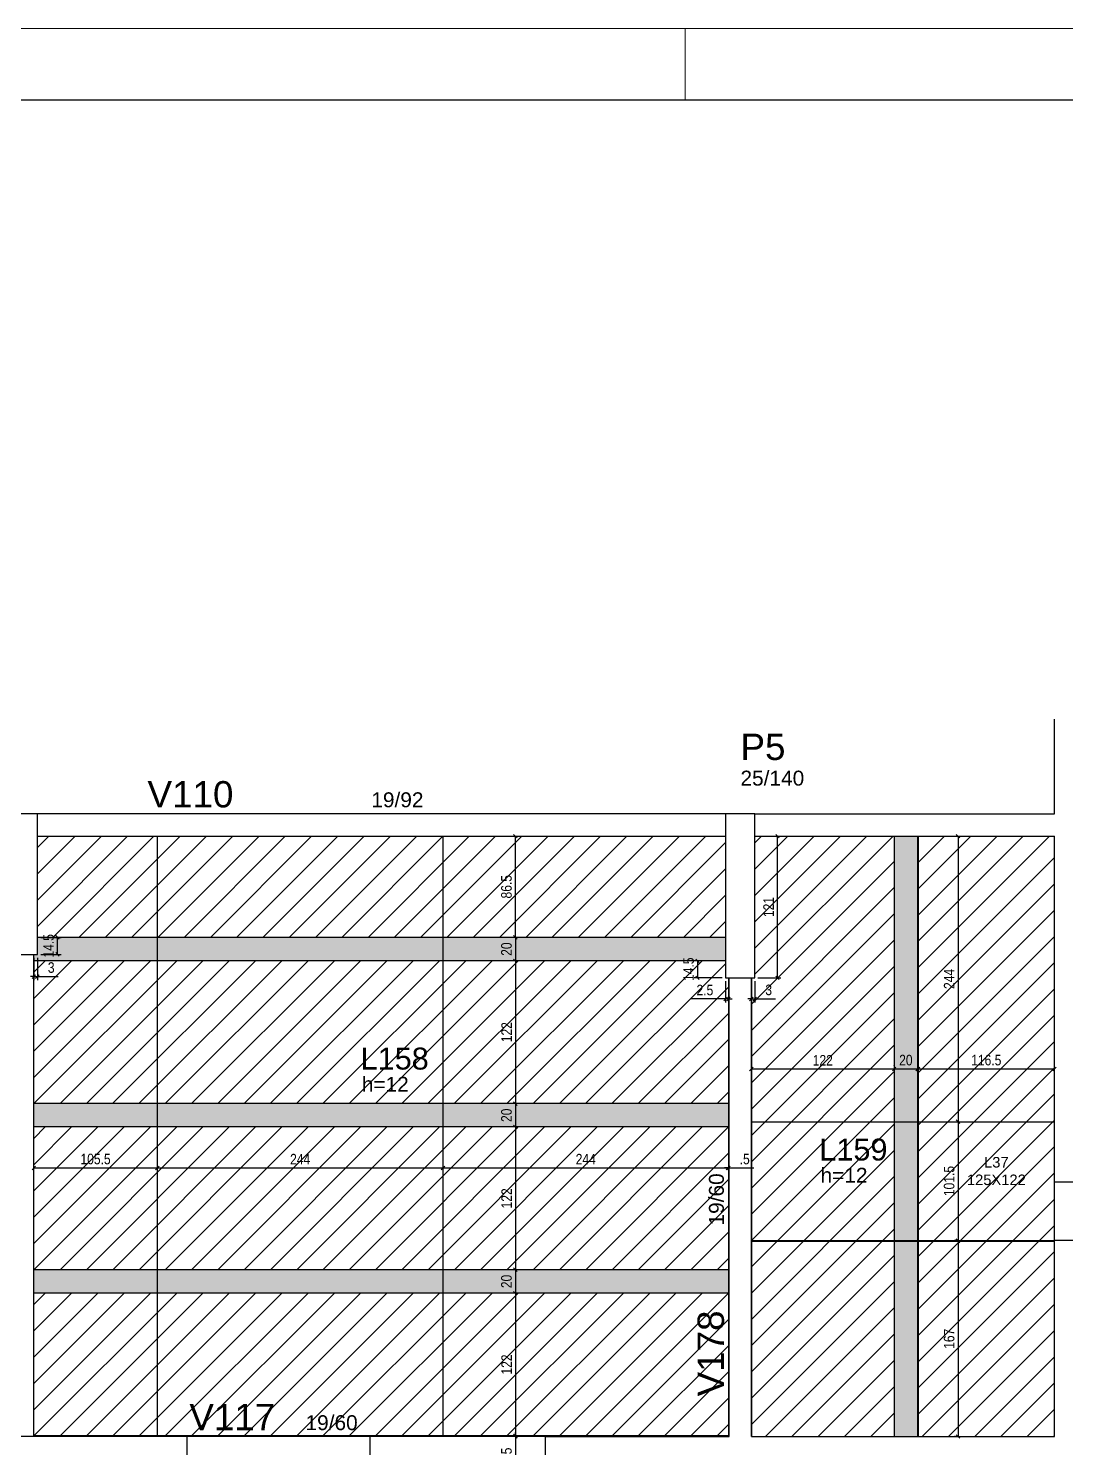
# Model space of a CAD drawing. Header units: millimetres. Extents: x 3165 to 9493, y 682 to 4304.
# Drawn here: x 6683 to 7569, y 3091 to 4304 of the extents above; entities that cross this region are included whole.
import ezdxf

# ---------------------------------------------------------------- set-up
doc = ezdxf.new("R2010")
doc.units = ezdxf.units.MM
for name, color, linetype in [('1', 3, 'Continuous'), ('212', 3, 'Continuous'), ('213', 3, 'Continuous'), ('216', 3, 'Continuous'), ('220', 5, 'Continuous'), ('222', 6, 'Continuous'), ('226', 4, 'Continuous'), ('233', 6, 'Continuous'), ('AUX00', 7, 'Continuous'), ('COTA', 2, 'Continuous'), ('Painéis', 200, 'Continuous')]:
    doc.layers.add(name, color=color, linetype=linetype)
for name, color, linetype, lineweight in [('FOLHA', 255, 'Continuous', 5), ('Hachura', 251, 'Continuous', 9), ('REAPROVEITAMENTO', 251, 'Continuous', 9)]:
    doc.layers.add(name, color=color, linetype=linetype, lineweight=lineweight)
doc.styles.add('COTA TECNICA-50', font='techl___.ttf', dxfattribs={"height": 9})
doc.styles.get("Standard").update_dxf_attribs({"font": 'arial.ttf'})
doc.dimstyles.new('COTA PAINEL-50', dxfattribs={"dimtxt": 9, "dimasz": 3, "dimexe": 3, "dimexo": 3, "dimgap": 3, "dimtad": 1, "dimdec": 1, "dimzin": 12, "dimdsep": 46, "dimtxsty": 'COTA TECNICA-50', "dimblk1": 'OBLIQUE', "dimblk2": 'OBLIQUE', "dimsah": 1, "dimcen": 0.9, "dimclrd": 4, "dimclre": 4, "dimclrt": 240, "dimadec": 1, "dimazin": 3, "dimtfac": 1, "dimtdec": 1, "dimtmove": 0, "dimatfit": 3, "dimfxl": 1, "dimtolj": 1, "dimtzin": 12, "dimarcsym": 0})

# ---------------------------------------------------------------- blocks, each defined once
blk = doc.blocks.new('_Oblique')
at = {"color": 0, "linetype": 'ByBlock', "lineweight": -2}
blk.add_line((-0.5, -0.5), (0.5, 0.5), dxfattribs=at)
blk = doc.blocks.new('*D414')
at = {"layer": 'COTA', "color": 4, "lineweight": -2, "transparency": 16777216}
for p, q in [((6687.3, 3509.3), (6687.3, 3490.3)), ((6690.3, 3509.3), (6690.3, 3490.3)), ((6687.3, 3493.3), (6684.3, 3493.3)), ((6687.3, 3493.3), (6690.3, 3493.3)), ((6690.3, 3493.3), (6708, 3493.3))]:
    blk.add_line(p, q, dxfattribs=at)
at = {"layer": 'Defpoints', "color": 0, "transparency": 16777216}
for p in [(6687.3, 3512.3), (6690.3, 3512.3), (6690.3, 3493.3)]:
    blk.add_point(p, dxfattribs=at)
at = {"layer": 'COTA', "color": 4, "lineweight": -2, "transparency": 16777216, "xscale": 3, "yscale": 3, "zscale": 3}
blk.add_blockref('_Oblique', (6687.3, 3493.3), dxfattribs=at)
at = {"layer": 'COTA', "color": 4, "lineweight": -2, "transparency": 16777216, "xscale": 3, "yscale": 3, "zscale": 3, "rotation": 180}
blk.add_blockref('_Oblique', (6690.3, 3493.3), dxfattribs=at)
at = {"layer": 'COTA', "color": 240, "transparency": 16777216, "insert": (6702.1, 3501), "char_height": 9, "attachment_point": 5, "style": 'COTA TECNICA-50'}
blk.add_mtext('\\A1;3', dxfattribs=at)
blk = doc.blocks.new('*D594')
at = {"layer": 'COTA', "color": 4, "lineweight": -2, "transparency": 16777216}
for p, q in [((6693.3, 3526.8), (6710.5, 3526.8)), ((6707.5, 3512.3), (6707.5, 3526.8)), ((6693.3, 3512.3), (6710.5, 3512.3))]:
    blk.add_line(p, q, dxfattribs=at)
at = {"layer": 'Defpoints', "color": 0, "transparency": 16777216}
for p in [(6690.3, 3526.8), (6707.5, 3526.8), (6690.3, 3512.3)]:
    blk.add_point(p, dxfattribs=at)
at = {"layer": 'COTA', "color": 4, "lineweight": -2, "transparency": 16777216, "xscale": 3, "yscale": 3, "zscale": 3}
for p, rotation in [((6707.5, 3526.8), 90), ((6707.5, 3512.3), 270)]:
    blk.add_blockref('_Oblique', p, dxfattribs=dict(at, rotation=rotation))
at = {"layer": 'COTA', "color": 240, "transparency": 16777216, "insert": (6699.9, 3519.6), "char_height": 9, "attachment_point": 5, "rotation": 90, "style": 'COTA TECNICA-50'}
blk.add_mtext('\\A1;14.5', dxfattribs=at)
blk = doc.blocks.new('*D595')
at = {"layer": 'COTA', "color": 4, "lineweight": -2, "transparency": 16777216}
for p, q in [((7275.3, 3506.8), (7251.3, 3506.8)), ((7254.3, 3506.8), (7254.3, 3492.3)), ((7275.3, 3492.3), (7251.3, 3492.3))]:
    blk.add_line(p, q, dxfattribs=at)
at = {"layer": 'Defpoints', "color": 0, "transparency": 16777216}
for p in [(7278.3, 3506.8), (7254.3, 3492.3), (7278.3, 3492.3)]:
    blk.add_point(p, dxfattribs=at)
at = {"layer": 'COTA', "color": 4, "lineweight": -2, "transparency": 16777216, "xscale": 3, "yscale": 3, "zscale": 3}
for p, rotation in [((7254.3, 3506.8), 90), ((7254.3, 3492.3), 270)]:
    blk.add_blockref('_Oblique', p, dxfattribs=dict(at, rotation=rotation))
at = {"layer": 'COTA', "color": 240, "transparency": 16777216, "insert": (7246.7, 3499.6), "char_height": 9, "attachment_point": 5, "rotation": 90, "style": 'COTA TECNICA-50'}
blk.add_mtext('\\A1;14.5', dxfattribs=at)
blk = doc.blocks.new('*D596')
at = {"layer": 'COTA', "color": 4, "lineweight": -2, "transparency": 16777216}
for p, q in [((7278.3, 3489.3), (7278.3, 3471.2)), ((7280.8, 3489.3), (7280.8, 3471.2)), ((7278.3, 3474.2), (7248.9, 3474.2)), ((7280.8, 3474.2), (7278.3, 3474.2)), ((7280.8, 3474.2), (7283.8, 3474.2))]:
    blk.add_line(p, q, dxfattribs=at)
at = {"layer": 'Defpoints', "color": 0, "transparency": 16777216}
for p in [(7278.3, 3492.3), (7280.8, 3492.3), (7278.3, 3474.2)]:
    blk.add_point(p, dxfattribs=at)
at = {"layer": 'COTA', "color": 4, "lineweight": -2, "transparency": 16777216, "xscale": 3, "yscale": 3, "zscale": 3}
blk.add_blockref('_Oblique', (7278.3, 3474.2), dxfattribs=at)
at = {"layer": 'COTA', "color": 4, "lineweight": -2, "transparency": 16777216, "xscale": 3, "yscale": 3, "zscale": 3, "rotation": 180}
blk.add_blockref('_Oblique', (7280.8, 3474.2), dxfattribs=at)
at = {"layer": 'COTA', "color": 240, "transparency": 16777216, "insert": (7260.6, 3481.8), "char_height": 9, "attachment_point": 5, "style": 'COTA TECNICA-50'}
blk.add_mtext('\\A1;2.5', dxfattribs=at)
blk = doc.blocks.new('*D415')
at = {"layer": 'COTA', "color": 4, "lineweight": -2, "transparency": 16777216}
blk.add_line((7098.7, 3526.8), (7098.7, 3613.3), dxfattribs=at)
at = {"layer": 'Defpoints', "color": 0, "transparency": 16777216}
for p in [(7098.7, 3613.3), (7098.7, 3613.3), (7098.7, 3526.8)]:
    blk.add_point(p, dxfattribs=at)
at = {"layer": 'COTA', "color": 4, "lineweight": -2, "transparency": 16777216, "xscale": 3, "yscale": 3, "zscale": 3}
for p, rotation in [((7098.7, 3613.3), 90), ((7098.7, 3526.8), 270)]:
    blk.add_blockref('_Oblique', p, dxfattribs=dict(at, rotation=rotation))
at = {"layer": 'COTA', "color": 240, "transparency": 16777216, "insert": (7091.1, 3570.1), "char_height": 9, "attachment_point": 5, "rotation": 90, "style": 'COTA TECNICA-50'}
blk.add_mtext('\\A1;86.5', dxfattribs=at)
blk = doc.blocks.new('*D597')
at = {"layer": 'COTA', "color": 4, "lineweight": -2, "transparency": 16777216}
blk.add_line((7098.7, 3526.8), (7098.7, 3506.8), dxfattribs=at)
at = {"layer": 'Defpoints', "color": 0, "transparency": 16777216}
for p in [(7098.7, 3526.8), (7098.7, 3506.8), (7098.7, 3506.8)]:
    blk.add_point(p, dxfattribs=at)
at = {"layer": 'COTA', "color": 4, "lineweight": -2, "transparency": 16777216, "xscale": 3, "yscale": 3, "zscale": 3}
for p, rotation in [((7098.7, 3526.8), 90), ((7098.7, 3506.8), 270)]:
    blk.add_blockref('_Oblique', p, dxfattribs=dict(at, rotation=rotation))
at = {"layer": 'COTA', "color": 240, "transparency": 16777216, "insert": (7091.1, 3516.8), "char_height": 9, "attachment_point": 5, "rotation": 90, "style": 'COTA TECNICA-50'}
blk.add_mtext('\\A1;20', dxfattribs=at)
blk = doc.blocks.new('*D598')
at = {"layer": 'COTA', "color": 4, "lineweight": -2, "transparency": 16777216}
blk.add_line((7098.7, 3506.8), (7098.7, 3384.8), dxfattribs=at)
at = {"layer": 'Defpoints', "color": 0, "transparency": 16777216}
for p in [(7098.7, 3506.8), (7098.7, 3384.8), (7098.7, 3384.8)]:
    blk.add_point(p, dxfattribs=at)
at = {"layer": 'COTA', "color": 4, "lineweight": -2, "transparency": 16777216, "xscale": 3, "yscale": 3, "zscale": 3}
for p, rotation in [((7098.7, 3506.8), 90), ((7098.7, 3384.8), 270)]:
    blk.add_blockref('_Oblique', p, dxfattribs=dict(at, rotation=rotation))
at = {"layer": 'COTA', "color": 240, "transparency": 16777216, "insert": (7091.2, 3445.8), "char_height": 9, "attachment_point": 5, "rotation": 90, "style": 'COTA TECNICA-50'}
blk.add_mtext('\\A1;122', dxfattribs=at)
blk = doc.blocks.new('*D599')
at = {"layer": 'COTA', "color": 4, "lineweight": -2, "transparency": 16777216}
blk.add_line((7098.7, 3384.8), (7098.7, 3364.8), dxfattribs=at)
at = {"layer": 'Defpoints', "color": 0, "transparency": 16777216}
for p in [(7098.7, 3384.8), (7098.7, 3364.8), (7098.7, 3364.8)]:
    blk.add_point(p, dxfattribs=at)
at = {"layer": 'COTA', "color": 4, "lineweight": -2, "transparency": 16777216, "xscale": 3, "yscale": 3, "zscale": 3}
for p, rotation in [((7098.7, 3384.8), 90), ((7098.7, 3364.8), 270)]:
    blk.add_blockref('_Oblique', p, dxfattribs=dict(at, rotation=rotation))
at = {"layer": 'COTA', "color": 240, "transparency": 16777216, "insert": (7091.1, 3374.8), "char_height": 9, "attachment_point": 5, "rotation": 90, "style": 'COTA TECNICA-50'}
blk.add_mtext('\\A1;20', dxfattribs=at)
blk = doc.blocks.new('*D600')
at = {"layer": 'COTA', "color": 4, "lineweight": -2, "transparency": 16777216}
blk.add_line((7098.7, 3364.8), (7098.7, 3242.8), dxfattribs=at)
at = {"layer": 'Defpoints', "color": 0, "transparency": 16777216}
for p in [(7098.7, 3364.8), (7098.7, 3242.8), (7098.7, 3242.8)]:
    blk.add_point(p, dxfattribs=at)
at = {"layer": 'COTA', "color": 4, "lineweight": -2, "transparency": 16777216, "xscale": 3, "yscale": 3, "zscale": 3}
for p, rotation in [((7098.7, 3364.8), 90), ((7098.7, 3242.8), 270)]:
    blk.add_blockref('_Oblique', p, dxfattribs=dict(at, rotation=rotation))
at = {"layer": 'COTA', "color": 240, "transparency": 16777216, "insert": (7091.2, 3303.8), "char_height": 9, "attachment_point": 5, "rotation": 90, "style": 'COTA TECNICA-50'}
blk.add_mtext('\\A1;122', dxfattribs=at)
blk = doc.blocks.new('*D601')
at = {"layer": 'COTA', "color": 4, "lineweight": -2, "transparency": 16777216}
blk.add_line((7098.7, 3242.8), (7098.7, 3222.8), dxfattribs=at)
at = {"layer": 'Defpoints', "color": 0, "transparency": 16777216}
for p in [(7098.7, 3242.8), (7098.7, 3222.8), (7098.7, 3222.8)]:
    blk.add_point(p, dxfattribs=at)
at = {"layer": 'COTA', "color": 4, "lineweight": -2, "transparency": 16777216, "xscale": 3, "yscale": 3, "zscale": 3}
for p, rotation in [((7098.7, 3242.8), 90), ((7098.7, 3222.8), 270)]:
    blk.add_blockref('_Oblique', p, dxfattribs=dict(at, rotation=rotation))
at = {"layer": 'COTA', "color": 240, "transparency": 16777216, "insert": (7091.1, 3232.8), "char_height": 9, "attachment_point": 5, "rotation": 90, "style": 'COTA TECNICA-50'}
blk.add_mtext('\\A1;20', dxfattribs=at)
blk = doc.blocks.new('*D602')
at = {"layer": 'COTA', "color": 4, "lineweight": -2, "transparency": 16777216}
blk.add_line((7098.7, 3222.8), (7098.7, 3100.8), dxfattribs=at)
at = {"layer": 'Defpoints', "color": 0, "transparency": 16777216}
for p in [(7098.7, 3222.8), (7098.7, 3100.8), (7098.7, 3100.8)]:
    blk.add_point(p, dxfattribs=at)
at = {"layer": 'COTA', "color": 4, "lineweight": -2, "transparency": 16777216, "xscale": 3, "yscale": 3, "zscale": 3}
for p, rotation in [((7098.7, 3222.8), 90), ((7098.7, 3100.8), 270)]:
    blk.add_blockref('_Oblique', p, dxfattribs=dict(at, rotation=rotation))
at = {"layer": 'COTA', "color": 240, "transparency": 16777216, "insert": (7091.2, 3161.8), "char_height": 9, "attachment_point": 5, "rotation": 90, "style": 'COTA TECNICA-50'}
blk.add_mtext('\\A1;122', dxfattribs=at)
blk = doc.blocks.new('*D603')
at = {"layer": 'COTA', "color": 4, "lineweight": -2, "transparency": 16777216}
for p, q in [((7098.7, 3100.8), (7098.7, 3103.8)), ((7098.7, 3100.8), (7098.7, 3100.3)), ((7098.7, 3100.3), (7098.7, 3078.7))]:
    blk.add_line(p, q, dxfattribs=at)
at = {"layer": 'Defpoints', "color": 0, "transparency": 16777216}
for p in [(7098.7, 3100.8), (7098.7, 3100.3), (7098.7, 3100.3)]:
    blk.add_point(p, dxfattribs=at)
at = {"layer": 'COTA', "color": 4, "lineweight": -2, "transparency": 16777216, "xscale": 3, "yscale": 3, "zscale": 3}
for p, rotation in [((7098.7, 3100.8), 270), ((7098.7, 3100.3), 90)]:
    blk.add_blockref('_Oblique', p, dxfattribs=dict(at, rotation=rotation))
at = {"layer": 'COTA', "color": 240, "transparency": 16777216, "insert": (7091.1, 3086.5), "char_height": 9, "attachment_point": 5, "rotation": 90, "style": 'COTA TECNICA-50'}
blk.add_mtext('\\A1;.5', dxfattribs=at)
blk = doc.blocks.new('*D416')
at = {"layer": 'COTA', "color": 4, "lineweight": -2, "transparency": 16777216}
blk.add_line((6687.3, 3329.8), (6792.8, 3329.8), dxfattribs=at)
at = {"layer": 'Defpoints', "color": 0, "transparency": 16777216}
for p in [(6687.3, 3329.8), (6792.8, 3329.8), (6792.8, 3329.8)]:
    blk.add_point(p, dxfattribs=at)
at = {"layer": 'COTA', "color": 4, "lineweight": -2, "transparency": 16777216, "xscale": 3, "yscale": 3, "zscale": 3, "rotation": 180}
blk.add_blockref('_Oblique', (6687.3, 3329.8), dxfattribs=at)
at = {"layer": 'COTA', "color": 4, "lineweight": -2, "transparency": 16777216, "xscale": 3, "yscale": 3, "zscale": 3}
blk.add_blockref('_Oblique', (6792.8, 3329.8), dxfattribs=at)
at = {"layer": 'COTA', "color": 240, "transparency": 16777216, "insert": (6740, 3337.4), "char_height": 9, "attachment_point": 5, "style": 'COTA TECNICA-50'}
blk.add_mtext('\\A1;105.5', dxfattribs=at)
blk = doc.blocks.new('*D417')
at = {"layer": 'COTA', "color": 4, "lineweight": -2, "transparency": 16777216}
blk.add_line((6792.8, 3329.8), (7036.8, 3329.8), dxfattribs=at)
at = {"layer": 'Defpoints', "color": 0, "transparency": 16777216}
for p in [(6792.8, 3329.8), (7036.8, 3329.8), (7036.8, 3329.8)]:
    blk.add_point(p, dxfattribs=at)
at = {"layer": 'COTA', "color": 4, "lineweight": -2, "transparency": 16777216, "xscale": 3, "yscale": 3, "zscale": 3, "rotation": 180}
blk.add_blockref('_Oblique', (6792.8, 3329.8), dxfattribs=at)
at = {"layer": 'COTA', "color": 4, "lineweight": -2, "transparency": 16777216, "xscale": 3, "yscale": 3, "zscale": 3}
blk.add_blockref('_Oblique', (7036.8, 3329.8), dxfattribs=at)
at = {"layer": 'COTA', "color": 240, "transparency": 16777216, "insert": (6914.8, 3337.3), "char_height": 9, "attachment_point": 5, "style": 'COTA TECNICA-50'}
blk.add_mtext('\\A1;244', dxfattribs=at)
blk = doc.blocks.new('*D418')
at = {"layer": 'COTA', "color": 4, "lineweight": -2, "transparency": 16777216}
blk.add_line((7036.8, 3329.8), (7280.8, 3329.8), dxfattribs=at)
at = {"layer": 'Defpoints', "color": 0, "transparency": 16777216}
for p in [(7036.8, 3329.8), (7280.8, 3329.8), (7280.8, 3329.8)]:
    blk.add_point(p, dxfattribs=at)
at = {"layer": 'COTA', "color": 4, "lineweight": -2, "transparency": 16777216, "xscale": 3, "yscale": 3, "zscale": 3, "rotation": 180}
blk.add_blockref('_Oblique', (7036.8, 3329.8), dxfattribs=at)
at = {"layer": 'COTA', "color": 4, "lineweight": -2, "transparency": 16777216, "xscale": 3, "yscale": 3, "zscale": 3}
blk.add_blockref('_Oblique', (7280.8, 3329.8), dxfattribs=at)
at = {"layer": 'COTA', "color": 240, "transparency": 16777216, "insert": (7158.8, 3337.3), "char_height": 9, "attachment_point": 5, "style": 'COTA TECNICA-50'}
blk.add_mtext('\\A1;244', dxfattribs=at)
blk = doc.blocks.new('*D419')
at = {"layer": 'COTA', "color": 4, "lineweight": -2, "transparency": 16777216}
for p, q in [((7280.3, 3329.8), (7277.3, 3329.8)), ((7280.3, 3329.8), (7280.8, 3329.8)), ((7280.8, 3329.8), (7302.4, 3329.8))]:
    blk.add_line(p, q, dxfattribs=at)
at = {"layer": 'Defpoints', "color": 0, "transparency": 16777216}
for p in [(7280.3, 3329.8), (7280.8, 3329.8), (7280.8, 3329.8)]:
    blk.add_point(p, dxfattribs=at)
at = {"layer": 'COTA', "color": 4, "lineweight": -2, "transparency": 16777216, "xscale": 3, "yscale": 3, "zscale": 3}
blk.add_blockref('_Oblique', (7280.3, 3329.8), dxfattribs=at)
at = {"layer": 'COTA', "color": 4, "lineweight": -2, "transparency": 16777216, "xscale": 3, "yscale": 3, "zscale": 3, "rotation": 180}
blk.add_blockref('_Oblique', (7280.8, 3329.8), dxfattribs=at)
at = {"layer": 'COTA', "color": 240, "transparency": 16777216, "insert": (7294.6, 3337.4), "char_height": 9, "attachment_point": 5, "style": 'COTA TECNICA-50'}
blk.add_mtext('\\A1;.5', dxfattribs=at)
blk = doc.blocks.new('*D604')
at = {"layer": 'COTA', "color": 4, "lineweight": -2, "transparency": 16777216}
for p, q in [((7300.3, 3489.3), (7300.3, 3471.2)), ((7303.3, 3489.3), (7303.3, 3471.2)), ((7300.3, 3474.2), (7297.3, 3474.2)), ((7300.3, 3474.2), (7303.3, 3474.2)), ((7303.3, 3474.2), (7321, 3474.2))]:
    blk.add_line(p, q, dxfattribs=at)
at = {"layer": 'Defpoints', "color": 0, "transparency": 16777216}
for p in [(7300.3, 3492.3), (7303.3, 3492.3), (7303.3, 3474.2)]:
    blk.add_point(p, dxfattribs=at)
at = {"layer": 'COTA', "color": 4, "lineweight": -2, "transparency": 16777216, "xscale": 3, "yscale": 3, "zscale": 3}
blk.add_blockref('_Oblique', (7300.3, 3474.2), dxfattribs=at)
at = {"layer": 'COTA', "color": 4, "lineweight": -2, "transparency": 16777216, "xscale": 3, "yscale": 3, "zscale": 3, "rotation": 180}
blk.add_blockref('_Oblique', (7303.3, 3474.2), dxfattribs=at)
at = {"layer": 'COTA', "color": 240, "transparency": 16777216, "insert": (7315.1, 3481.9), "char_height": 9, "attachment_point": 5, "style": 'COTA TECNICA-50'}
blk.add_mtext('\\A1;3', dxfattribs=at)
blk = doc.blocks.new('*D420')
at = {"layer": 'COTA', "color": 4, "lineweight": -2, "transparency": 16777216}
for p, q in [((7305.8, 3613.3), (7325.6, 3613.3)), ((7322.6, 3492.3), (7322.6, 3613.3)), ((7305.8, 3492.3), (7325.6, 3492.3))]:
    blk.add_line(p, q, dxfattribs=at)
at = {"layer": 'Defpoints', "color": 0, "transparency": 16777216}
for p in [(7302.8, 3613.3), (7322.6, 3613.3), (7302.8, 3492.3)]:
    blk.add_point(p, dxfattribs=at)
at = {"layer": 'COTA', "color": 4, "lineweight": -2, "transparency": 16777216, "xscale": 3, "yscale": 3, "zscale": 3}
for p, rotation in [((7322.6, 3613.3), 90), ((7322.6, 3492.3), 270)]:
    blk.add_blockref('_Oblique', p, dxfattribs=dict(at, rotation=rotation))
at = {"layer": 'COTA', "color": 240, "transparency": 16777216, "insert": (7315, 3552.8), "char_height": 9, "attachment_point": 5, "rotation": 90, "style": 'COTA TECNICA-50'}
blk.add_mtext('\\A1;121', dxfattribs=at)
blk = doc.blocks.new('*D421')
at = {"layer": 'COTA', "color": 4, "lineweight": -2, "transparency": 16777216}
blk.add_line((7476.9, 3613.3), (7476.9, 3369.3), dxfattribs=at)
at = {"layer": 'Defpoints', "color": 0, "transparency": 16777216}
for p in [(7476.9, 3613.3), (7476.9, 3369.3), (7476.9, 3369.3)]:
    blk.add_point(p, dxfattribs=at)
at = {"layer": 'COTA', "color": 4, "lineweight": -2, "transparency": 16777216, "xscale": 3, "yscale": 3, "zscale": 3}
for p, rotation in [((7476.9, 3613.3), 90), ((7476.9, 3369.3), 270)]:
    blk.add_blockref('_Oblique', p, dxfattribs=dict(at, rotation=rotation))
at = {"layer": 'COTA', "color": 240, "transparency": 16777216, "insert": (7469.3, 3491.3), "char_height": 9, "attachment_point": 5, "rotation": 90, "style": 'COTA TECNICA-50'}
blk.add_mtext('\\A1;244', dxfattribs=at)
blk = doc.blocks.new('*D422')
at = {"layer": 'COTA', "color": 4, "lineweight": -2, "transparency": 16777216}
for p, q in [((7476.9, 3369.3), (7476.9, 3267.8)), ((7476.6, 3267.8), (7473.9, 3267.8))]:
    blk.add_line(p, q, dxfattribs=at)
at = {"layer": 'Defpoints', "color": 0, "transparency": 16777216}
for p in [(7476.9, 3369.3), (7476.9, 3267.8), (7479.6, 3267.8)]:
    blk.add_point(p, dxfattribs=at)
at = {"layer": 'COTA', "color": 4, "lineweight": -2, "transparency": 16777216, "xscale": 3, "yscale": 3, "zscale": 3}
for p, rotation in [((7476.9, 3369.3), 90), ((7476.9, 3267.8), 270)]:
    blk.add_blockref('_Oblique', p, dxfattribs=dict(at, rotation=rotation))
at = {"layer": 'COTA', "color": 240, "transparency": 16777216, "insert": (7469.3, 3318.6), "char_height": 9, "attachment_point": 5, "rotation": 90, "style": 'COTA TECNICA-50'}
blk.add_mtext('\\A1;101.5', dxfattribs=at)
blk = doc.blocks.new('*D423')
at = {"layer": 'COTA', "color": 4, "lineweight": -2, "transparency": 16777216}
for p, q in [((7476.9, 3267.3), (7476.9, 3100.3)), ((7474.5, 3100.3), (7473.9, 3100.3))]:
    blk.add_line(p, q, dxfattribs=at)
at = {"layer": 'Defpoints', "color": 0, "transparency": 16777216}
for p in [(7476.9, 3267.3), (7476.9, 3100.3), (7477.5, 3100.3)]:
    blk.add_point(p, dxfattribs=at)
at = {"layer": 'COTA', "color": 4, "lineweight": -2, "transparency": 16777216, "xscale": 3, "yscale": 3, "zscale": 3}
for p, rotation in [((7476.9, 3267.3), 90), ((7476.9, 3100.3), 270)]:
    blk.add_blockref('_Oblique', p, dxfattribs=dict(at, rotation=rotation))
at = {"layer": 'COTA', "color": 240, "transparency": 16777216, "insert": (7469.3, 3183.8), "char_height": 9, "attachment_point": 5, "rotation": 90, "style": 'COTA TECNICA-50'}
blk.add_mtext('\\A1;167', dxfattribs=at)
blk = doc.blocks.new('*D424')
at = {"layer": 'COTA', "color": 4, "lineweight": -2, "transparency": 16777216}
blk.add_line((7559.3, 3414.3), (7442.8, 3414.3), dxfattribs=at)
at = {"layer": 'Defpoints', "color": 0, "transparency": 16777216}
for p in [(7442.8, 3414.3), (7442.8, 3414.3), (7559.3, 3414.3)]:
    blk.add_point(p, dxfattribs=at)
at = {"layer": 'COTA', "color": 4, "lineweight": -2, "transparency": 16777216, "xscale": 3, "yscale": 3, "zscale": 3, "rotation": 180}
blk.add_blockref('_Oblique', (7442.8, 3414.3), dxfattribs=at)
at = {"layer": 'COTA', "color": 4, "lineweight": -2, "transparency": 16777216, "xscale": 3, "yscale": 3, "zscale": 3}
blk.add_blockref('_Oblique', (7559.3, 3414.3), dxfattribs=at)
at = {"layer": 'COTA', "color": 240, "transparency": 16777216, "insert": (7501, 3421.9), "char_height": 9, "attachment_point": 5, "style": 'COTA TECNICA-50'}
blk.add_mtext('\\A1;116.5', dxfattribs=at)
blk = doc.blocks.new('*D605')
at = {"layer": 'COTA', "color": 4, "lineweight": -2, "transparency": 16777216}
for p, q in [((7422.3, 3417.1), (7422.3, 3417.3)), ((7442.3, 3414.3), (7422.3, 3414.3))]:
    blk.add_line(p, q, dxfattribs=at)
at = {"layer": 'Defpoints', "color": 0, "transparency": 16777216}
for p in [(7422.3, 3414.3), (7422.3, 3414.1), (7442.3, 3414.3)]:
    blk.add_point(p, dxfattribs=at)
at = {"layer": 'COTA', "color": 4, "lineweight": -2, "transparency": 16777216, "xscale": 3, "yscale": 3, "zscale": 3, "rotation": 180}
blk.add_blockref('_Oblique', (7422.3, 3414.3), dxfattribs=at)
at = {"layer": 'COTA', "color": 4, "lineweight": -2, "transparency": 16777216, "xscale": 3, "yscale": 3, "zscale": 3}
blk.add_blockref('_Oblique', (7442.3, 3414.3), dxfattribs=at)
at = {"layer": 'COTA', "color": 240, "transparency": 16777216, "insert": (7432.3, 3421.9), "char_height": 9, "attachment_point": 5, "style": 'COTA TECNICA-50'}
blk.add_mtext('\\A1;20', dxfattribs=at)
blk = doc.blocks.new('*D606')
at = {"layer": 'COTA', "color": 4, "lineweight": -2, "transparency": 16777216}
blk.add_line((7422.3, 3414.3), (7300.3, 3414.3), dxfattribs=at)
at = {"layer": 'Defpoints', "color": 0, "transparency": 16777216}
for p in [(7300.3, 3414.3), (7300.3, 3414.3), (7422.3, 3414.3)]:
    blk.add_point(p, dxfattribs=at)
at = {"layer": 'COTA', "color": 4, "lineweight": -2, "transparency": 16777216, "xscale": 3, "yscale": 3, "zscale": 3, "rotation": 180}
blk.add_blockref('_Oblique', (7300.3, 3414.3), dxfattribs=at)
at = {"layer": 'COTA', "color": 4, "lineweight": -2, "transparency": 16777216, "xscale": 3, "yscale": 3, "zscale": 3}
blk.add_blockref('_Oblique', (7422.3, 3414.3), dxfattribs=at)
at = {"layer": 'COTA', "color": 240, "transparency": 16777216, "insert": (7361.3, 3421.8), "char_height": 9, "attachment_point": 5, "style": 'COTA TECNICA-50'}
blk.add_mtext('\\A1;122', dxfattribs=at)

msp = doc.modelspace()

# ---------------------------------------------------------------- hatches: boundary and pattern name
at = {"layer": 'Hachura', "linetype": 'ByBlock'}
h = msp.add_hatch(color=256, dxfattribs=at)
h.dxf.hatch_style = 1
h.paths.add_polyline_path([(7442.28, 3100.3), (7422.28, 3100.3), (7422.28, 3613.3), (7442.28, 3613.3)])
h = msp.add_hatch(color=256, dxfattribs=at)
h.dxf.hatch_style = 1
h.paths.add_polyline_path([(6690.28, 3526.8), (6690.28, 3512.31), (6687.28, 3512.31), (6687.28, 3506.8), (7278.28, 3506.8), (7278.28, 3526.8)])
h = msp.add_hatch(color=256, dxfattribs=at)
h.dxf.hatch_style = 1
h.paths.add_polyline_path([(7280.78, 3364.8), (7280.78, 3384.8), (6687.28, 3384.8), (6687.28, 3364.8)])
h = msp.add_hatch(color=256, dxfattribs=at)
h.dxf.hatch_style = 1
h.paths.add_polyline_path([(7280.78, 3222.8), (7280.78, 3242.8), (6687.28, 3242.8), (6687.28, 3222.8)])
at = {"layer": 'REAPROVEITAMENTO', "linetype": 'ByBlock'}
h = msp.add_hatch(dxfattribs=at)
h.set_pattern_fill('ANSI31', color=256, scale=5, style=2)
h.set_pattern_definition([(45, (274.367, 1408.324), (-11.22532, 11.22532), [])])
h.paths.add_polyline_path([(6690.28, 3613.3), (7278.28, 3613.3), (7278.28, 3526.8), (6690.28, 3526.8)])
h = msp.add_hatch(dxfattribs=at)
h.set_pattern_fill('ANSI31', color=256, scale=5, style=2)
h.set_pattern_definition([(45, (884.367, 1319.515), (-11.22532, 11.22532), [])])
h.paths.add_polyline_path([(7303.28, 3492.3), (7300.28, 3492.3), (7300.28, 3100.3), (7422.28, 3100.3), (7422.28, 3613.3), (7303.28, 3613.3)])
h = msp.add_hatch(dxfattribs=at)
h.set_pattern_fill('ANSI31', color=256, scale=5, style=2)
h.set_pattern_definition([(45, (1026.867, 1440.515), (-11.22532, 11.22532), [])])
h.paths.add_polyline_path([(7559.28, 3100.3), (7559.28, 3613.3), (7442.78, 3613.3), (7442.78, 3100.3)])
h = msp.add_hatch(dxfattribs=at)
h.set_pattern_fill('ANSI31', color=256, scale=5, style=2)
h.set_pattern_definition([(45, (271.367, 1301.824), (-11.22532, 11.22532), [])])
h.paths.add_polyline_path([(7278.28, 3492.3), (7278.28, 3506.8), (6687.28, 3506.8), (6687.28, 3385.3), (7280.78, 3385.3), (7280.78, 3492.3)])
h = msp.add_hatch(dxfattribs=at)
h.set_pattern_fill('ANSI31', color=256, scale=5, style=2)
h.set_pattern_definition([(45, (271.367, 1159.824), (-11.22532, 11.22532), [])])
h.paths.add_polyline_path([(6687.28, 3364.8), (7280.78, 3364.8), (7280.78, 3242.8), (6687.28, 3242.8)])
h = msp.add_hatch(dxfattribs=at)
h.set_pattern_fill('ANSI31', color=256, scale=5, style=2)
h.set_pattern_definition([(45, (271.367, 1017.824), (-11.22532, 11.22532), [])])
h.paths.add_polyline_path([(6687.28, 3222.8), (7280.78, 3222.8), (7280.78, 3100.8), (6687.28, 3100.8)])

# ---------------------------------------------------------------- linework, layer by layer
at = {"color": 30}
msp.add_line((3317.8, 4242.66), (9432.48, 4242.66), dxfattribs=at)
at = {"layer": '1'}
for p, q in [((7559.28, 3632.3), (7559.28, 3713.27)), ((7303.28, 3632.3), (7559.28, 3632.3)), ((7303.28, 3613.3), (7559.28, 3613.3)), ((7559.28, 3317.8), (7559.28, 3613.3)), ((7281.28, 3100.3), (7281.28, 3492.3)), ((7300.28, 3100.3), (7300.28, 3492.3)), ((7559.28, 3100.3), (7559.28, 3267.8)), ((7124.28, 3100.3), (7281.28, 3100.3)), ((7300.28, 3100.3), (7559.28, 3100.3))]:
    msp.add_line(p, q, dxfattribs=at)
for points in [[(7278.28, 3632.3), (6690.28, 3632.3)], [(6690.28, 3613.3), (7278.28, 3613.3)], [(6687.28, 3100.3), (6687.28, 3512.31)], [(6974.28, 3100.3), (6818.28, 3100.3)]]:
    msp.add_lwpolyline(points, dxfattribs=at)
at = {"layer": '222'}
for points in [[(6665.28, 3512.31), (6690.28, 3512.31), (6690.28, 3632.31), (6665.28, 3632.31), (6665.28, 3512.31)], [(7278.28, 3492.3), (7303.28, 3492.3), (7303.28, 3632.3), (7278.28, 3632.3), (7278.28, 3492.3)], [(7559.28, 3267.8), (7559.28, 3317.8), (7618.28, 3317.8), (7618.28, 3267.8), (7559.28, 3267.8)], [(6669.28, 2870.3), (6668.28, 2870.3), (6687.28, 2870.3), (6687.28, 3081.3), (6818.28, 3081.3), (6818.28, 3100.3), (6668.28, 3100.3), (6668.28, 2870.3)], [(7105.28, 2870.3), (7124.28, 2870.3), (7124.28, 3100.3), (6974.28, 3100.3), (6974.28, 3081.3), (7105.28, 3081.3), (7105.28, 2870.3)]]:
    msp.add_lwpolyline(points, dxfattribs=at)
at = {"layer": 'FOLHA'}
for p, q in [((3165.39, 4303.63), (9493.44, 4303.63)), ((7243.87, 4303.63), (7243.87, 4242.66))]:
    msp.add_line(p, q, dxfattribs=at)
at = {"layer": 'Painéis'}
for p, q in [((6792.78, 3613.3), (6792.78, 3100.8)), ((7036.78, 3613.3), (7036.78, 3100.8)), ((7422.28, 3613.3), (7422.28, 3100.3)), ((7442.28, 3613.3), (7442.28, 3100.3)), ((7442.78, 3613.3), (7442.78, 3100.3)), ((7278.28, 3526.8), (6690.28, 3526.8)), ((7278.28, 3506.8), (6687.28, 3506.8)), ((7280.78, 3492.3), (7280.78, 3100.8)), ((7300.28, 3492.3), (7300.28, 3100.8)), ((7280.78, 3384.8), (6687.28, 3384.8)), ((7280.78, 3364.8), (6687.28, 3364.8)), ((7300.28, 3369.3), (7559.28, 3369.3)), ((7300.28, 3267.8), (7559.28, 3267.8)), ((7300.28, 3267.3), (7559.28, 3267.3)), ((7280.78, 3242.8), (6687.28, 3242.8)), ((7280.78, 3222.8), (6687.28, 3222.8)), ((7280.78, 3100.8), (6687.28, 3100.8))]:
    msp.add_line(p, q, dxfattribs=at)

# ---------------------------------------------------------------- texts
at = {"layer": '212'}
for s, p in [('19/92', (6975.61, 3638.03)), ('19/60', (6919.37, 3105.74))]:
    msp.add_text(s, height=12.75, dxfattribs=at).set_placement(p)
msp.add_text('19/60', height=12.75, rotation=90, dxfattribs=at).set_placement((7276.8, 3280.63))
at = {"layer": '213'}
msp.add_text('25/140', height=12.75, dxfattribs=at).set_placement((7291, 3656.55))
at = {"layer": '216'}
for p in [(6967.46, 3394.9), (7359.4, 3317.17)]:
    msp.add_text('h=12', height=12.75, dxfattribs=at).set_placement(p)
at = {"layer": '220'}
msp.add_text('P5', height=22.5, dxfattribs=at).set_placement((7291, 3678.42))
at = {"layer": '226'}
for s, p in [('L158', (6966.4, 3413.88)), ('L159', (7358.33, 3336.15))]:
    msp.add_text(s, height=18.75, dxfattribs=at).set_placement(p)
at = {"layer": '233'}
for s, p in [('V110', (6784.39, 3637.88)), ('V117', (6820.15, 3105.7))]:
    msp.add_text(s, height=22.5, dxfattribs=at).set_placement(p)
msp.add_text('V178', height=22.5, rotation=90, dxfattribs=at).set_placement((7276.84, 3134.56))
at = {"layer": 'AUX00', "insert": (7448.06, 3339.16), "char_height": 9, "attachment_point": 1}
msp.add_mtext_dynamic_manual_height_columns('\\pxqc;L37 ^J125X122', width=123.1041, gutter_width=12.5, heights=[0], dxfattribs=at)

# ---------------------------------------------------------------- dimensions: what is measured, and where the dimension line sits
at = {"layer": 'COTA'}
for base, p1, p2, picture, middle in [((7098.74, 3613.3), (7098.74, 3526.8), (7098.74, 3613.3), '*D415', (7091.12, 3570.05)), ((7322.57, 3613.3), (7302.78, 3492.3), (7302.78, 3613.3), '*D420', (7315.02, 3552.8)), ((7476.89, 3369.3), (7476.89, 3613.3), (7476.89, 3369.3), '*D421', (7469.33, 3491.3)), ((7476.89, 3267.8), (7476.89, 3369.3), (7479.58, 3267.8), '*D422', (7469.3, 3318.55)), ((7476.89, 3100.3), (7476.89, 3267.3), (7477.55, 3100.3), '*D423', (7469.3, 3183.8)), ((7098.74, 3100.3), (7098.74, 3100.8), (7098.74, 3100.3), '*D603', (7091.14, 3086.51))]:
    dim = msp.add_linear_dim(base=base, p1=p1, p2=p2, angle=90, dimstyle='COTA PAINEL-50', dxfattribs=at)
    dim.commit()
    dim.dimension.update_dxf_attribs({"geometry": picture, "text_midpoint": middle})
for base, p1, p2, picture, middle in [((6707.48, 3526.8), (6690.28, 3512.31), (6690.28, 3526.8), '*D594', (6707.48, 3519.55)), ((7254.32, 3492.3), (7278.28, 3506.8), (7278.28, 3492.3), '*D595', (7254.32, 3499.55))]:
    dim = msp.add_linear_dim(base=base, p1=p1, p2=p2, angle=90, dimstyle='COTA PAINEL-50', dxfattribs=at)
    dim.commit()
    dim.dimension.update_dxf_attribs({"geometry": picture, "text_midpoint": middle, "dimtype": 160})
for base, p1, p2, picture, middle in [((7098.74, 3506.8), (7098.74, 3526.8), (7098.74, 3506.8), '*D597', (7091.14, 3516.8)), ((7098.74, 3384.8), (7098.74, 3506.8), (7098.74, 3384.8), '*D598', (7091.18, 3445.8)), ((7098.74, 3364.8), (7098.74, 3384.8), (7098.74, 3364.8), '*D599', (7091.14, 3374.8)), ((7098.74, 3242.8), (7098.74, 3364.8), (7098.74, 3242.8), '*D600', (7091.18, 3303.8)), ((7098.74, 3222.8), (7098.74, 3242.8), (7098.74, 3222.8), '*D601', (7091.14, 3232.8)), ((7098.74, 3100.8), (7098.74, 3222.8), (7098.74, 3100.8), '*D602', (7091.18, 3161.8))]:
    dim = msp.add_linear_dim(base=base, p1=p1, p2=p2, angle=90, dimstyle='COTA PAINEL-50', override={"dimtmove": 1}, dxfattribs=at)
    dim.commit()
    dim.dimension.update_dxf_attribs({"geometry": picture, "text_midpoint": middle})
for base, p1, p2, picture, middle in [((6690.28, 3493.27), (6687.28, 3512.31), (6690.28, 3512.31), '*D414', (6702.12, 3500.97)), ((7278.28, 3474.19), (7280.78, 3492.3), (7278.28, 3492.3), '*D596', (7260.6, 3481.79)), ((7303.28, 3474.19), (7300.28, 3492.3), (7303.28, 3492.3), '*D604', (7315.12, 3481.89)), ((7300.28, 3414.29), (7422.28, 3414.29), (7300.28, 3414.29), '*D606', (7361.28, 3421.85)), ((7422.28, 3414.29), (7442.28, 3414.29), (7422.28, 3414.1), '*D605', (7432.28, 3421.89)), ((7442.78, 3414.29), (7559.28, 3414.29), (7442.78, 3414.29), '*D424', (7501.03, 3421.89)), ((6792.78, 3329.78), (6687.28, 3329.78), (6792.78, 3329.78), '*D416', (6740.03, 3337.38)), ((7280.78, 3329.78), (7280.28, 3329.78), (7280.78, 3329.78), '*D419', (7294.57, 3337.38))]:
    dim = msp.add_linear_dim(base=base, p1=p1, p2=p2, dimstyle='COTA PAINEL-50', dxfattribs=at)
    dim.commit()
    dim.dimension.update_dxf_attribs({"geometry": picture, "text_midpoint": middle})
for base, p1, p2, picture, middle in [((7036.78, 3329.78), (6792.78, 3329.78), (7036.78, 3329.78), '*D417', (6914.78, 3337.34)), ((7280.78, 3329.78), (7036.78, 3329.78), (7280.78, 3329.78), '*D418', (7158.78, 3337.34))]:
    dim = msp.add_linear_dim(base=base, p1=p1, p2=p2, dimstyle='COTA PAINEL-50', override={"dimtmove": 1}, dxfattribs=at)
    dim.commit()
    dim.dimension.update_dxf_attribs({"geometry": picture, "text_midpoint": middle})

doc.saveas('drawing.dxf')
